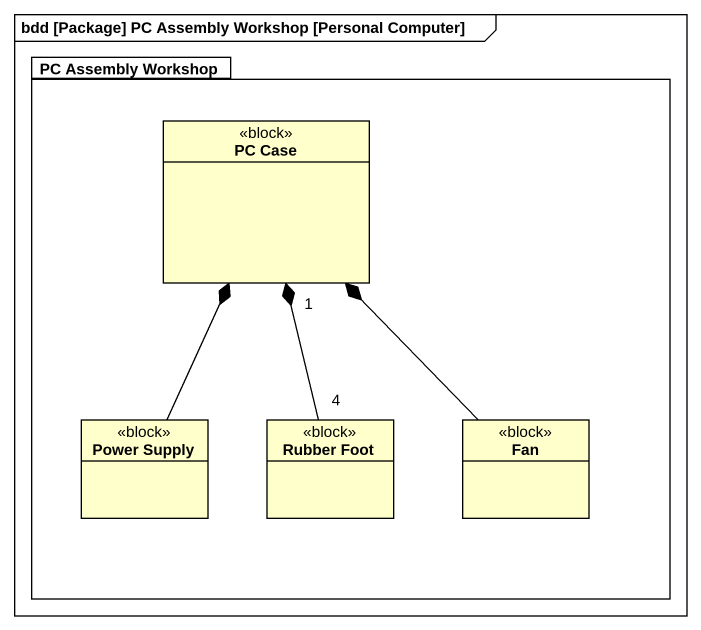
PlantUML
@startuml
mainframe bdd [Package] PC Assembly Workshop [Personal Computer]
hide circle
hide empty members
package "PC Assembly Workshop" as PC_Assembly_Workshop {
  class "PC Case" as PC_Case <<block>>
  class "Power Supply" as Power_Supply <<block>>
  class "Rubber Foot" as Rubber_Foot <<block>>
  class Fan <<block>>
}
Power_Supply -up-* PC_Case
Rubber_Foot "4" -up-* "1" PC_Case
Fan -up-* PC_Case
Fan -up-* PC_Case
@enduml
